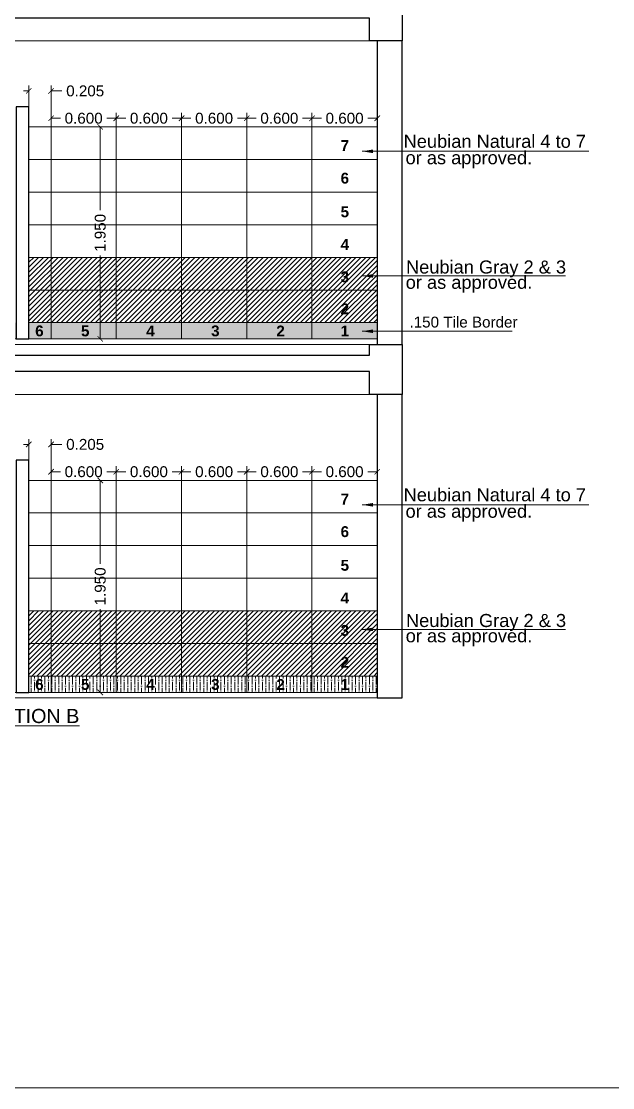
# Model space of a CAD drawing. Header units: millimetres. Extents: x 2733 to 5909, y 1038 to 2089.
# Drawn here: x 2772.19 to 2777.63, y 1038.23 to 1048.03 of the extents above; entities that cross this region are included whole.
import ezdxf

# ---------------------------------------------------------------- set-up
doc = ezdxf.new("R2010")
doc.units = ezdxf.units.MM
doc.header["$PDMODE"] = 35
doc.layers.get('0').update_dxf_attribs({"lineweight": 20})
doc.layers.get('Defpoints').update_dxf_attribs({"lineweight": 15})
for name, color, linetype, lineweight in [('beam', 43, 'Continuous', 20), ('DIM', 6, 'Continuous', 18), ('dim.1', 6, 'Continuous', 18), ('FLOOR FINISH', 10, 'Continuous', 15), ('Hatch', 43, 'Continuous', 13), ('rcc', 5, 'Continuous', 30), ('TEXT', 7, 'Continuous', 15), ('Text-1', 240, 'Continuous', 15), ('TILE HATCH-2', 123, 'Continuous', 9), ('Tiles', 91, 'Continuous', 9), ('Tiles-Text', 230, 'Continuous', 18), ('Wall', 7, 'Continuous', 30)]:
    doc.layers.add(name, color=color, linetype=linetype, lineweight=lineweight)
doc.styles.add('dim-stylus bt', font='arial.ttf')
doc.styles.add('L120', font='arial.ttf', dxfattribs={"height": 0.6})
doc.styles.add('Tabrej', font='arial.ttf')
doc.dimstyles.new('DIMEN', dxfattribs={"dimtxt": 0.3, "dimasz": 0.25, "dimexe": 0.18, "dimexo": 0.0625, "dimgap": 0.09, "dimtad": 0, "dimdec": 3, "dimzin": 0, "dimdsep": 46, "dimtxsty": 'Tabrej', "dimcen": 0, "dimclrd": 256, "dimclre": 256, "dimclrt": 7, "dimadec": 0, "dimazin": 0, "dimtfac": 1, "dimtdec": 3, "dimtofl": 0, "dimtmove": 0, "dimatfit": 1, "dimfxl": 0, "dimtolj": 1, "dimtzin": 0, "dimlwd": -1, "dimlwe": -1, "dimarcsym": 0})
doc.dimstyles.new('Tabrej', dxfattribs={"dimtxt": 4, "dimasz": 0.45, "dimexe": 0.18, "dimexo": 0.0625, "dimgap": 0.09, "dimtad": 0, "dimdec": 3, "dimzin": 0, "dimdsep": 46, "dimtxsty": 'Tabrej', "dimcen": 0, "dimclrd": 256, "dimclre": 256, "dimclrt": 7, "dimaunit": 1, "dimadec": 3, "dimazin": 0, "dimtfac": 1, "dimtdec": 3, "dimtofl": 0, "dimtmove": 0, "dimatfit": 3, "dimfxl": 0, "dimtolj": 1, "dimtzin": 0, "dimlwd": -1, "dimlwe": -1, "dimarcsym": 0})

# ---------------------------------------------------------------- blocks, each defined once
blk = doc.blocks.new('_ArchTick')
at = {"color": 0, "const_width": 0.15}
blk.add_lwpolyline([(-0.5, -0.5), (0.5, 0.5)], dxfattribs=at)
blk = doc.blocks.new('*D752')
at = {"layer": 'Defpoints', "color": 0, "lineweight": 15, "transparency": 16777216}
for p in [(2772.8079, 1047.0635), (2772.8336, 1045.1135), (2772.9189, 1045.1135)]:
    blk.add_point(p, dxfattribs=at)
at = {"layer": 'DIM', "transparency": 16777216}
for p, q in [((2772.8094, 1047.0635), (2772.9689, 1047.0635)), ((2772.9189, 1047.0635), (2772.9189, 1046.2973)), ((2772.9189, 1045.1135), (2772.9189, 1045.8796)), ((2772.8351, 1045.1135), (2772.9689, 1045.1135))]:
    blk.add_line(p, q, dxfattribs=at)
at = {"layer": 'DIM', "transparency": 16777216, "xscale": 0.05, "yscale": 0.05, "zscale": 0.05}
for p, rotation in [((2772.9189, 1047.0635), 90), ((2772.9189, 1045.1135), 270)]:
    blk.add_blockref('_ArchTick', p, dxfattribs=dict(at, rotation=rotation))
at = {"layer": 'DIM', "color": 7, "transparency": 16777216, "insert": (2772.9189, 1046.0885), "char_height": 0.1, "attachment_point": 5, "rotation": 90, "style": 'Tabrej'}
blk.add_mtext('\\A1;1.950', dxfattribs=at)
blk = doc.blocks.new('*D761')
at = {"layer": 'Defpoints', "color": 0, "lineweight": 15, "transparency": 16777216}
for p in [(2774.8664, 1047.0635), (2775.4664, 1047.1424), (2775.4664, 1047.0635)]:
    blk.add_point(p, dxfattribs=at)
at = {"layer": 'DIM', "transparency": 16777216}
for p, q in [((2774.8664, 1047.065), (2774.8664, 1047.1924)), ((2775.4664, 1047.065), (2775.4664, 1047.1924)), ((2774.8664, 1047.1424), (2774.9529, 1047.1424)), ((2775.4664, 1047.1424), (2775.38, 1047.1424))]:
    blk.add_line(p, q, dxfattribs=at)
at = {"layer": 'DIM', "transparency": 16777216, "xscale": 0.05, "yscale": 0.05, "zscale": 0.05, "rotation": 180}
blk.add_blockref('_ArchTick', (2774.8664, 1047.1424), dxfattribs=at)
at = {"layer": 'DIM', "transparency": 16777216, "xscale": 0.05, "yscale": 0.05, "zscale": 0.05}
blk.add_blockref('_ArchTick', (2775.4664, 1047.1424), dxfattribs=at)
at = {"layer": 'DIM', "color": 7, "transparency": 16777216, "insert": (2775.1664, 1047.1424), "char_height": 0.1, "attachment_point": 5, "style": 'Tabrej'}
blk.add_mtext('\\A1;0.600', dxfattribs=at)
blk = doc.blocks.new('*D751')
at = {"layer": 'Defpoints', "color": 0, "lineweight": 15, "transparency": 16777216}
for p in [(2774.2664, 1047.0635), (2774.8664, 1047.1424), (2774.8664, 1047.0635)]:
    blk.add_point(p, dxfattribs=at)
at = {"layer": 'DIM', "transparency": 16777216}
for p, q in [((2774.2664, 1047.065), (2774.2664, 1047.1924)), ((2774.8664, 1047.065), (2774.8664, 1047.1924)), ((2774.2664, 1047.1424), (2774.3529, 1047.1424)), ((2774.8664, 1047.1424), (2774.78, 1047.1424))]:
    blk.add_line(p, q, dxfattribs=at)
at = {"layer": 'DIM', "transparency": 16777216, "xscale": 0.05, "yscale": 0.05, "zscale": 0.05, "rotation": 180}
blk.add_blockref('_ArchTick', (2774.2664, 1047.1424), dxfattribs=at)
at = {"layer": 'DIM', "transparency": 16777216, "xscale": 0.05, "yscale": 0.05, "zscale": 0.05}
blk.add_blockref('_ArchTick', (2774.8664, 1047.1424), dxfattribs=at)
at = {"layer": 'DIM', "color": 7, "transparency": 16777216, "insert": (2774.5664, 1047.1424), "char_height": 0.1, "attachment_point": 5, "style": 'Tabrej'}
blk.add_mtext('\\A1;0.600', dxfattribs=at)
blk = doc.blocks.new('*D748')
at = {"layer": 'Defpoints', "color": 0, "lineweight": 15, "transparency": 16777216}
for p in [(2773.6664, 1047.0635), (2774.2664, 1047.1424), (2774.2664, 1047.0635)]:
    blk.add_point(p, dxfattribs=at)
at = {"layer": 'DIM', "transparency": 16777216}
for p, q in [((2773.6664, 1047.065), (2773.6664, 1047.1924)), ((2774.2664, 1047.065), (2774.2664, 1047.1924)), ((2773.6664, 1047.1424), (2773.7529, 1047.1424)), ((2774.2664, 1047.1424), (2774.18, 1047.1424))]:
    blk.add_line(p, q, dxfattribs=at)
at = {"layer": 'DIM', "transparency": 16777216, "xscale": 0.05, "yscale": 0.05, "zscale": 0.05, "rotation": 180}
blk.add_blockref('_ArchTick', (2773.6664, 1047.1424), dxfattribs=at)
at = {"layer": 'DIM', "transparency": 16777216, "xscale": 0.05, "yscale": 0.05, "zscale": 0.05}
blk.add_blockref('_ArchTick', (2774.2664, 1047.1424), dxfattribs=at)
at = {"layer": 'DIM', "color": 7, "transparency": 16777216, "insert": (2773.9664, 1047.1424), "char_height": 0.1, "attachment_point": 5, "style": 'Tabrej'}
blk.add_mtext('\\A1;0.600', dxfattribs=at)
blk = doc.blocks.new('*D749')
at = {"layer": 'Defpoints', "color": 0, "lineweight": 15, "transparency": 16777216}
for p in [(2773.0664, 1047.0635), (2773.6664, 1047.1424), (2773.6664, 1047.0635)]:
    blk.add_point(p, dxfattribs=at)
at = {"layer": 'DIM', "transparency": 16777216}
for p, q in [((2773.0664, 1047.065), (2773.0664, 1047.1924)), ((2773.6664, 1047.065), (2773.6664, 1047.1924)), ((2773.0664, 1047.1424), (2773.1529, 1047.1424)), ((2773.6664, 1047.1424), (2773.58, 1047.1424))]:
    blk.add_line(p, q, dxfattribs=at)
at = {"layer": 'DIM', "transparency": 16777216, "xscale": 0.05, "yscale": 0.05, "zscale": 0.05, "rotation": 180}
blk.add_blockref('_ArchTick', (2773.0664, 1047.1424), dxfattribs=at)
at = {"layer": 'DIM', "transparency": 16777216, "xscale": 0.05, "yscale": 0.05, "zscale": 0.05}
blk.add_blockref('_ArchTick', (2773.6664, 1047.1424), dxfattribs=at)
at = {"layer": 'DIM', "color": 7, "transparency": 16777216, "insert": (2773.3664, 1047.1424), "char_height": 0.1, "attachment_point": 5, "style": 'Tabrej'}
blk.add_mtext('\\A1;0.600', dxfattribs=at)
blk = doc.blocks.new('*D750')
at = {"layer": 'Defpoints', "color": 0, "lineweight": 15, "transparency": 16777216}
for p in [(2772.4664, 1047.0635), (2773.0664, 1047.1424), (2773.0664, 1047.0635)]:
    blk.add_point(p, dxfattribs=at)
at = {"layer": 'DIM', "transparency": 16777216}
for p, q in [((2772.4664, 1047.065), (2772.4664, 1047.1924)), ((2773.0664, 1047.065), (2773.0664, 1047.1924)), ((2772.4664, 1047.1424), (2772.5529, 1047.1424)), ((2773.0664, 1047.1424), (2772.98, 1047.1424))]:
    blk.add_line(p, q, dxfattribs=at)
at = {"layer": 'DIM', "transparency": 16777216, "xscale": 0.05, "yscale": 0.05, "zscale": 0.05, "rotation": 180}
blk.add_blockref('_ArchTick', (2772.4664, 1047.1424), dxfattribs=at)
at = {"layer": 'DIM', "transparency": 16777216, "xscale": 0.05, "yscale": 0.05, "zscale": 0.05}
blk.add_blockref('_ArchTick', (2773.0664, 1047.1424), dxfattribs=at)
at = {"layer": 'DIM', "color": 7, "transparency": 16777216, "insert": (2772.7664, 1047.1424), "char_height": 0.1, "attachment_point": 5, "style": 'Tabrej'}
blk.add_mtext('\\A1;0.600', dxfattribs=at)
blk = doc.blocks.new('*D762')
at = {"layer": 'Defpoints', "color": 0, "lineweight": 15, "transparency": 16777216}
for p in [(2772.4664, 1047.3935), (2772.2616, 1047.0635), (2772.4664, 1047.0635)]:
    blk.add_point(p, dxfattribs=at)
at = {"layer": 'DIM', "transparency": 16777216}
for p, q in [((2772.2616, 1047.3935), (2772.2116, 1047.3935)), ((2772.2616, 1047.065), (2772.2616, 1047.4435)), ((2772.4664, 1047.065), (2772.4664, 1047.4435)), ((2772.4664, 1047.3935), (2772.5664, 1047.3935))]:
    blk.add_line(p, q, dxfattribs=at)
at = {"layer": 'DIM', "transparency": 16777216, "xscale": 0.05, "yscale": 0.05, "zscale": 0.05}
blk.add_blockref('_ArchTick', (2772.2616, 1047.3935), dxfattribs=at)
at = {"layer": 'DIM', "transparency": 16777216, "xscale": 0.05, "yscale": 0.05, "zscale": 0.05, "rotation": 180}
blk.add_blockref('_ArchTick', (2772.4664, 1047.3935), dxfattribs=at)
at = {"layer": 'DIM', "color": 7, "transparency": 16777216, "insert": (2772.7805, 1047.3935), "char_height": 0.1, "attachment_point": 5, "style": 'Tabrej'}
blk.add_mtext('\\A1;0.205', dxfattribs=at)
blk = doc.blocks.new('*D765')
at = {"layer": 'Defpoints', "color": 0, "lineweight": 15, "transparency": 16777216}
for p in [(2772.8079, 1043.8135), (2772.8336, 1041.8635), (2772.9189, 1041.8635)]:
    blk.add_point(p, dxfattribs=at)
at = {"layer": 'DIM', "transparency": 16777216}
for p, q in [((2772.8094, 1043.8135), (2772.9689, 1043.8135)), ((2772.9189, 1043.8135), (2772.9189, 1043.0473)), ((2772.9189, 1041.8635), (2772.9189, 1042.6296)), ((2772.8351, 1041.8635), (2772.9689, 1041.8635))]:
    blk.add_line(p, q, dxfattribs=at)
at = {"layer": 'DIM', "transparency": 16777216, "xscale": 0.05, "yscale": 0.05, "zscale": 0.05}
for p, rotation in [((2772.9189, 1043.8135), 90), ((2772.9189, 1041.8635), 270)]:
    blk.add_blockref('_ArchTick', p, dxfattribs=dict(at, rotation=rotation))
at = {"layer": 'DIM', "color": 7, "transparency": 16777216, "insert": (2772.9189, 1042.8385), "char_height": 0.1, "attachment_point": 5, "rotation": 90, "style": 'Tabrej'}
blk.add_mtext('\\A1;1.950', dxfattribs=at)
blk = doc.blocks.new('*D772')
at = {"layer": 'Defpoints', "color": 0, "lineweight": 15, "transparency": 16777216}
for p in [(2775.4664, 1043.8924), (2774.8664, 1043.8135), (2775.4664, 1043.8135)]:
    blk.add_point(p, dxfattribs=at)
at = {"layer": 'DIM', "transparency": 16777216}
for p, q in [((2774.8664, 1043.815), (2774.8664, 1043.9424)), ((2775.4664, 1043.815), (2775.4664, 1043.9424)), ((2774.8664, 1043.8924), (2774.9529, 1043.8924)), ((2775.4664, 1043.8924), (2775.38, 1043.8924))]:
    blk.add_line(p, q, dxfattribs=at)
at = {"layer": 'DIM', "transparency": 16777216, "xscale": 0.05, "yscale": 0.05, "zscale": 0.05, "rotation": 180}
blk.add_blockref('_ArchTick', (2774.8664, 1043.8924), dxfattribs=at)
at = {"layer": 'DIM', "transparency": 16777216, "xscale": 0.05, "yscale": 0.05, "zscale": 0.05}
blk.add_blockref('_ArchTick', (2775.4664, 1043.8924), dxfattribs=at)
at = {"layer": 'DIM', "color": 7, "transparency": 16777216, "insert": (2775.1664, 1043.8924), "char_height": 0.1, "attachment_point": 5, "style": 'Tabrej'}
blk.add_mtext('\\A1;0.600', dxfattribs=at)
blk = doc.blocks.new('*D773')
at = {"layer": 'Defpoints', "color": 0, "lineweight": 15, "transparency": 16777216}
for p in [(2774.8664, 1043.8924), (2774.2664, 1043.8135), (2774.8664, 1043.8135)]:
    blk.add_point(p, dxfattribs=at)
at = {"layer": 'DIM', "transparency": 16777216}
for p, q in [((2774.2664, 1043.815), (2774.2664, 1043.9424)), ((2774.8664, 1043.815), (2774.8664, 1043.9424)), ((2774.2664, 1043.8924), (2774.3529, 1043.8924)), ((2774.8664, 1043.8924), (2774.78, 1043.8924))]:
    blk.add_line(p, q, dxfattribs=at)
at = {"layer": 'DIM', "transparency": 16777216, "xscale": 0.05, "yscale": 0.05, "zscale": 0.05, "rotation": 180}
blk.add_blockref('_ArchTick', (2774.2664, 1043.8924), dxfattribs=at)
at = {"layer": 'DIM', "transparency": 16777216, "xscale": 0.05, "yscale": 0.05, "zscale": 0.05}
blk.add_blockref('_ArchTick', (2774.8664, 1043.8924), dxfattribs=at)
at = {"layer": 'DIM', "color": 7, "transparency": 16777216, "insert": (2774.5664, 1043.8924), "char_height": 0.1, "attachment_point": 5, "style": 'Tabrej'}
blk.add_mtext('\\A1;0.600', dxfattribs=at)
blk = doc.blocks.new('*D774')
at = {"layer": 'Defpoints', "color": 0, "lineweight": 15, "transparency": 16777216}
for p in [(2774.2664, 1043.8924), (2773.6664, 1043.8135), (2774.2664, 1043.8135)]:
    blk.add_point(p, dxfattribs=at)
at = {"layer": 'DIM', "transparency": 16777216}
for p, q in [((2773.6664, 1043.815), (2773.6664, 1043.9424)), ((2774.2664, 1043.815), (2774.2664, 1043.9424)), ((2773.6664, 1043.8924), (2773.7529, 1043.8924)), ((2774.2664, 1043.8924), (2774.18, 1043.8924))]:
    blk.add_line(p, q, dxfattribs=at)
at = {"layer": 'DIM', "transparency": 16777216, "xscale": 0.05, "yscale": 0.05, "zscale": 0.05, "rotation": 180}
blk.add_blockref('_ArchTick', (2773.6664, 1043.8924), dxfattribs=at)
at = {"layer": 'DIM', "transparency": 16777216, "xscale": 0.05, "yscale": 0.05, "zscale": 0.05}
blk.add_blockref('_ArchTick', (2774.2664, 1043.8924), dxfattribs=at)
at = {"layer": 'DIM', "color": 7, "transparency": 16777216, "insert": (2773.9664, 1043.8924), "char_height": 0.1, "attachment_point": 5, "style": 'Tabrej'}
blk.add_mtext('\\A1;0.600', dxfattribs=at)
blk = doc.blocks.new('*D775')
at = {"layer": 'Defpoints', "color": 0, "lineweight": 15, "transparency": 16777216}
for p in [(2773.6664, 1043.8924), (2773.0664, 1043.8135), (2773.6664, 1043.8135)]:
    blk.add_point(p, dxfattribs=at)
at = {"layer": 'DIM', "transparency": 16777216}
for p, q in [((2773.0664, 1043.815), (2773.0664, 1043.9424)), ((2773.6664, 1043.815), (2773.6664, 1043.9424)), ((2773.0664, 1043.8924), (2773.1529, 1043.8924)), ((2773.6664, 1043.8924), (2773.58, 1043.8924))]:
    blk.add_line(p, q, dxfattribs=at)
at = {"layer": 'DIM', "transparency": 16777216, "xscale": 0.05, "yscale": 0.05, "zscale": 0.05, "rotation": 180}
blk.add_blockref('_ArchTick', (2773.0664, 1043.8924), dxfattribs=at)
at = {"layer": 'DIM', "transparency": 16777216, "xscale": 0.05, "yscale": 0.05, "zscale": 0.05}
blk.add_blockref('_ArchTick', (2773.6664, 1043.8924), dxfattribs=at)
at = {"layer": 'DIM', "color": 7, "transparency": 16777216, "insert": (2773.3664, 1043.8924), "char_height": 0.1, "attachment_point": 5, "style": 'Tabrej'}
blk.add_mtext('\\A1;0.600', dxfattribs=at)
blk = doc.blocks.new('*D776')
at = {"layer": 'Defpoints', "color": 0, "lineweight": 15, "transparency": 16777216}
for p in [(2773.0664, 1043.8924), (2772.4664, 1043.8135), (2773.0664, 1043.8135)]:
    blk.add_point(p, dxfattribs=at)
at = {"layer": 'DIM', "transparency": 16777216}
for p, q in [((2772.4664, 1043.815), (2772.4664, 1043.9424)), ((2773.0664, 1043.815), (2773.0664, 1043.9424)), ((2772.4664, 1043.8924), (2772.5529, 1043.8924)), ((2773.0664, 1043.8924), (2772.98, 1043.8924))]:
    blk.add_line(p, q, dxfattribs=at)
at = {"layer": 'DIM', "transparency": 16777216, "xscale": 0.05, "yscale": 0.05, "zscale": 0.05, "rotation": 180}
blk.add_blockref('_ArchTick', (2772.4664, 1043.8924), dxfattribs=at)
at = {"layer": 'DIM', "transparency": 16777216, "xscale": 0.05, "yscale": 0.05, "zscale": 0.05}
blk.add_blockref('_ArchTick', (2773.0664, 1043.8924), dxfattribs=at)
at = {"layer": 'DIM', "color": 7, "transparency": 16777216, "insert": (2772.7664, 1043.8924), "char_height": 0.1, "attachment_point": 5, "style": 'Tabrej'}
blk.add_mtext('\\A1;0.600', dxfattribs=at)
blk = doc.blocks.new('*D777')
at = {"layer": 'Defpoints', "color": 0, "lineweight": 15, "transparency": 16777216}
for p in [(2772.4664, 1044.1435), (2772.2616, 1043.8135), (2772.4664, 1043.8135)]:
    blk.add_point(p, dxfattribs=at)
at = {"layer": 'DIM', "transparency": 16777216}
for p, q in [((2772.2616, 1044.1435), (2772.2116, 1044.1435)), ((2772.2616, 1043.815), (2772.2616, 1044.1935)), ((2772.4664, 1043.815), (2772.4664, 1044.1935)), ((2772.4664, 1044.1435), (2772.5664, 1044.1435))]:
    blk.add_line(p, q, dxfattribs=at)
at = {"layer": 'DIM', "transparency": 16777216, "xscale": 0.05, "yscale": 0.05, "zscale": 0.05}
blk.add_blockref('_ArchTick', (2772.2616, 1044.1435), dxfattribs=at)
at = {"layer": 'DIM', "transparency": 16777216, "xscale": 0.05, "yscale": 0.05, "zscale": 0.05, "rotation": 180}
blk.add_blockref('_ArchTick', (2772.4664, 1044.1435), dxfattribs=at)
at = {"layer": 'DIM', "color": 7, "transparency": 16777216, "insert": (2772.7805, 1044.1435), "char_height": 0.1, "attachment_point": 5, "style": 'Tabrej'}
blk.add_mtext('\\A1;0.205', dxfattribs=at)

msp = doc.modelspace()

# ---------------------------------------------------------------- hatches: boundary and pattern name
at = {"layer": 'Hatch', "lineweight": 15}
h = msp.add_hatch(dxfattribs=at)
h.set_pattern_fill('ANSI36', color=256, scale=0.01, angle=45, style=0)
h.set_pattern_definition([(90, (-69.009512, 5.913153), (-0.03175, 0.0555625), [0.079375, -0.015875, 0, -0.015875])])
h.paths.add_polyline_path([(2775.4664, 1045.2635), (2774.8664, 1045.2635), (2774.8664, 1045.1135), (2775.4664, 1045.1135)])
h.paths.add_polyline_path([(2774.8664, 1045.2635), (2774.2664, 1045.2635), (2774.2664, 1045.1135), (2774.8664, 1045.1135)])
h.paths.add_polyline_path([(2774.2664, 1045.2635), (2773.6664, 1045.2635), (2773.6664, 1045.1135), (2774.2664, 1045.1135)])
h.paths.add_polyline_path([(2773.6664, 1045.2635), (2773.0664, 1045.2635), (2773.0664, 1045.1135), (2773.6664, 1045.1135)])
h.paths.add_polyline_path([(2773.0664, 1045.2635), (2772.4664, 1045.2635), (2772.4664, 1045.1135), (2773.0664, 1045.1135)])
h.paths.add_polyline_path([(2772.4664, 1045.2635), (2772.2616, 1045.2635), (2772.2616, 1045.1135), (2772.4664, 1045.1135)])
h.paths.add_polyline_path([(2772.1466, 1045.2635), (2771.5466, 1045.2635), (2771.5466, 1045.1135), (2772.1466, 1045.1135)])
h.paths.add_polyline_path([(2771.5466, 1045.2635), (2770.9466, 1045.2635), (2770.9466, 1045.1135), (2771.5466, 1045.1135)])
h.paths.add_polyline_path([(2770.9466, 1045.2635), (2770.3466, 1045.2635), (2770.3466, 1045.1135), (2770.9466, 1045.1135)])
h.paths.add_polyline_path([(2770.3466, 1045.2635), (2769.7466, 1045.2635), (2769.7466, 1045.1135), (2770.3466, 1045.1135)])
h.paths.add_polyline_path([(2769.7466, 1045.2635), (2769.1466, 1045.2635), (2769.1466, 1045.1135), (2769.7466, 1045.1135)])
h.paths.add_polyline_path([(2769.1466, 1045.2635), (2768.5466, 1045.2635), (2768.5466, 1045.1135), (2769.1466, 1045.1135)])
h.paths.add_polyline_path([(2768.5466, 1045.2635), (2767.9466, 1045.2635), (2767.9466, 1045.1135), (2768.5466, 1045.1135)])
h.paths.add_polyline_path([(2767.9466, 1045.2635), (2767.4715, 1045.2635), (2767.4715, 1045.1135), (2767.9466, 1045.1135)])
h.paths.add_polyline_path([(2775.1105, 1045.0818), (2775.2382, 1045.0818), (2775.2382, 1045.2878), (2775.1105, 1045.2878)], flags=9)
h.paths.add_polyline_path([(2774.5153, 1045.0819), (2774.643, 1045.0819), (2774.643, 1045.2879), (2774.5153, 1045.2879)], flags=9)
h.paths.add_polyline_path([(2773.9139, 1045.0827), (2774.0416, 1045.0827), (2774.0416, 1045.2888), (2773.9139, 1045.2888)], flags=9)
h.paths.add_polyline_path([(2773.3172, 1045.0819), (2773.4449, 1045.0819), (2773.4449, 1045.2879), (2773.3172, 1045.2879)], flags=9)
h.paths.add_polyline_path([(2772.7159, 1045.0829), (2772.8436, 1045.0829), (2772.8436, 1045.289), (2772.7159, 1045.289)], flags=9)
h.paths.add_polyline_path([(2772.2949, 1045.0827), (2772.4226, 1045.0827), (2772.4226, 1045.2888), (2772.2949, 1045.2888)], flags=9)
h.paths.add_polyline_path([(2771.8163, 1045.0799), (2771.944, 1045.0799), (2771.944, 1045.286), (2771.8163, 1045.286)], flags=9)
h.paths.add_polyline_path([(2771.1772, 1045.0806), (2771.3049, 1045.0806), (2771.3049, 1045.2867), (2771.1772, 1045.2867)], flags=9)
h.paths.add_polyline_path([(2770.5941, 1045.0806), (2770.7218, 1045.0806), (2770.7218, 1045.2867), (2770.5941, 1045.2867)], flags=9)
h.paths.add_polyline_path([(2769.9469, 1045.0806), (2770.1523, 1045.0806), (2770.1523, 1045.2866), (2769.9469, 1045.2866)], flags=9)
h.paths.add_polyline_path([(2769.3727, 1045.0797), (2769.578, 1045.0797), (2769.578, 1045.2858), (2769.3727, 1045.2858)], flags=9)
h.paths.add_polyline_path([(2768.7259, 1045.0797), (2768.9313, 1045.0797), (2768.9313, 1045.2858), (2768.7259, 1045.2858)], flags=9)
h.paths.add_polyline_path([(2768.152, 1045.0806), (2768.3574, 1045.0806), (2768.3574, 1045.2866), (2768.152, 1045.2866)], flags=9)
h.paths.add_polyline_path([(2767.6097, 1045.0797), (2767.8151, 1045.0797), (2767.8151, 1045.2858), (2767.6097, 1045.2858)], flags=9)
h = msp.add_hatch(dxfattribs=at)
h.set_pattern_fill('ANSI36', color=256, scale=0.01, angle=45, style=0)
h.set_pattern_definition([(90, (1e-11, -9.75), (-0.03175, 0.0555625), [0.079375, -0.015875, 0, -0.015875])])
h.paths.add_polyline_path([(2774.8664, 1041.8635), (2775.4665, 1041.8635), (2775.4665, 1042.0135), (2774.8664, 1042.0135)])
h.paths.add_polyline_path([(2774.8664, 1042.0135), (2774.2664, 1042.0135), (2774.2664, 1041.8635), (2774.8664, 1041.8635)])
h.paths.add_polyline_path([(2773.6664, 1042.0135), (2773.6664, 1041.8635), (2774.2664, 1041.8635), (2774.2664, 1042.0135)])
h.paths.add_polyline_path([(2773.6664, 1042.0135), (2773.0664, 1042.0135), (2773.0664, 1041.8635), (2773.6664, 1041.8635)])
h.paths.add_polyline_path([(2772.4664, 1042.0135), (2772.4664, 1041.8635), (2773.0664, 1041.8635), (2773.0664, 1042.0135)])
h.paths.add_polyline_path([(2772.4664, 1042.0135), (2772.2616, 1042.0135), (2772.2616, 1041.8635), (2772.4664, 1041.8635)])
h.paths.add_polyline_path([(2775.1105, 1041.8318), (2775.2382, 1041.8318), (2775.2382, 1042.0378), (2775.1105, 1042.0378)], flags=9)
h.paths.add_polyline_path([(2774.5153, 1041.8319), (2774.643, 1041.8319), (2774.643, 1042.0379), (2774.5153, 1042.0379)], flags=9)
h.paths.add_polyline_path([(2773.9139, 1041.8327), (2774.0416, 1041.8327), (2774.0416, 1042.0388), (2773.9139, 1042.0388)], flags=9)
h.paths.add_polyline_path([(2773.3172, 1041.8319), (2773.4449, 1041.8319), (2773.4449, 1042.0379), (2773.3172, 1042.0379)], flags=9)
h.paths.add_polyline_path([(2772.7159, 1041.8329), (2772.8436, 1041.8329), (2772.8436, 1042.039), (2772.7159, 1042.039)], flags=9)
h.paths.add_polyline_path([(2772.2949, 1041.8327), (2772.4226, 1041.8327), (2772.4226, 1042.0388), (2772.2949, 1042.0388)], flags=9)
at = {"layer": 'TILE HATCH-2'}
h = msp.add_hatch(dxfattribs=at)
h.set_pattern_fill('ANSI31', color=256, scale=0.01, style=0)
h.set_pattern_definition([(45, (7e-12, -6.5), (-0.0224506403, 0.0224506403), [])])
h.paths.add_polyline_path([(2775.4665, 1045.5635), (2774.8664, 1045.5635), (2774.8664, 1045.2635), (2775.4665, 1045.2635)])
h.paths.add_polyline_path([(2775.4665, 1045.8635), (2774.8664, 1045.8635), (2774.8664, 1045.5635), (2775.4665, 1045.5635)])
h.paths.add_polyline_path([(2774.8664, 1045.8635), (2774.2664, 1045.8635), (2774.2664, 1045.5635), (2774.8664, 1045.5635)])
h.paths.add_polyline_path([(2774.8664, 1045.5635), (2774.2664, 1045.5635), (2774.2664, 1045.2635), (2774.8664, 1045.2635)])
h.paths.add_polyline_path([(2774.2664, 1045.5635), (2773.6664, 1045.5635), (2773.6664, 1045.2635), (2774.2664, 1045.2635)])
h.paths.add_polyline_path([(2774.2664, 1045.8635), (2773.6664, 1045.8635), (2773.6664, 1045.5635), (2774.2664, 1045.5635)])
h.paths.add_polyline_path([(2773.6664, 1045.8635), (2773.0664, 1045.8635), (2773.0664, 1045.5635), (2773.6664, 1045.5635)])
h.paths.add_polyline_path([(2773.6664, 1045.5635), (2773.0664, 1045.5635), (2773.0664, 1045.2635), (2773.6664, 1045.2635)])
h.paths.add_polyline_path([(2773.0664, 1045.5635), (2772.4664, 1045.5635), (2772.4664, 1045.2635), (2773.0664, 1045.2635)])
h.paths.add_polyline_path([(2773.0664, 1045.8635), (2772.4664, 1045.8635), (2772.4664, 1045.5635), (2773.0664, 1045.5635)])
h.paths.add_polyline_path([(2772.4664, 1045.8635), (2772.2616, 1045.8635), (2772.2616, 1045.5635), (2772.4664, 1045.5635)])
h.paths.add_polyline_path([(2772.4664, 1045.5635), (2772.2616, 1045.5635), (2772.2616, 1045.2635), (2772.4664, 1045.2635)])
h.paths.add_polyline_path([(2775.1064, 1045.2856), (2775.2341, 1045.2856), (2775.2341, 1045.4917), (2775.1064, 1045.4917)], flags=24)
h.paths.add_polyline_path([(2775.105, 1045.5791), (2775.2327, 1045.5791), (2775.2327, 1045.7852), (2775.105, 1045.7852)], flags=24)
h = msp.add_hatch(dxfattribs=at)
h.set_pattern_fill('ANSI31', color=256, scale=0.01, style=0)
h.set_pattern_definition([(45, (1e-11, -9.75), (-0.0224506403, 0.0224506403), [])])
h.paths.add_polyline_path([(2775.4665, 1042.3135), (2774.8664, 1042.3135), (2774.8664, 1042.0135), (2775.4665, 1042.0135)])
h.paths.add_polyline_path([(2775.4665, 1042.6135), (2774.8664, 1042.6135), (2774.8664, 1042.3135), (2775.4665, 1042.3135)])
h.paths.add_polyline_path([(2774.8664, 1042.6135), (2774.2664, 1042.6135), (2774.2664, 1042.3135), (2774.8664, 1042.3135)])
h.paths.add_polyline_path([(2774.8664, 1042.3135), (2774.2664, 1042.3135), (2774.2664, 1042.0135), (2774.8664, 1042.0135)])
h.paths.add_polyline_path([(2774.2664, 1042.3135), (2773.6664, 1042.3135), (2773.6664, 1042.0135), (2774.2664, 1042.0135)])
h.paths.add_polyline_path([(2774.2664, 1042.6135), (2773.6664, 1042.6135), (2773.6664, 1042.3135), (2774.2664, 1042.3135)])
h.paths.add_polyline_path([(2773.6664, 1042.6135), (2773.0664, 1042.6135), (2773.0664, 1042.3135), (2773.6664, 1042.3135)])
h.paths.add_polyline_path([(2773.6664, 1042.3135), (2773.0664, 1042.3135), (2773.0664, 1042.0135), (2773.6664, 1042.0135)])
h.paths.add_polyline_path([(2773.0664, 1042.3135), (2772.4664, 1042.3135), (2772.4664, 1042.0135), (2773.0664, 1042.0135)])
h.paths.add_polyline_path([(2773.0664, 1042.6135), (2772.4664, 1042.6135), (2772.4664, 1042.3135), (2773.0664, 1042.3135)])
h.paths.add_polyline_path([(2772.4664, 1042.6135), (2772.2616, 1042.6135), (2772.2616, 1042.3135), (2772.4664, 1042.3135)])
h.paths.add_polyline_path([(2772.4664, 1042.3135), (2772.2616, 1042.3135), (2772.2616, 1042.0135), (2772.4664, 1042.0135)])
h.paths.add_polyline_path([(2775.1064, 1042.0356), (2775.2341, 1042.0356), (2775.2341, 1042.2417), (2775.1064, 1042.2417)], flags=24)
h.paths.add_polyline_path([(2775.105, 1042.3291), (2775.2327, 1042.3291), (2775.2327, 1042.5352), (2775.105, 1042.5352)], flags=24)

# ---------------------------------------------------------------- linework, layer by layer
at = {"lineweight": 15}
msp.add_lwpolyline([(2732.6018, 1070.8574), (2826.5916, 1070.8574), (2826.5916, 1038.2298), (2732.6018, 1038.2298)], close=True, dxfattribs=at)
at = {"layer": 'beam', "lineweight": 15}
for p, q in [((2767.5415, 1047.8535), (2775.3964, 1047.8535)), ((2767.5415, 1044.6035), (2775.3964, 1044.6035))]:
    msp.add_line(p, q, dxfattribs=at)
at = {"layer": 'FLOOR FINISH', "lineweight": 15}
for p, q in [((2767.4715, 1045.1135), (2775.4664, 1045.1135)), ((2767.4715, 1045.1135), (2775.4664, 1045.1135)), ((2767.5365, 1045.0635), (2775.3964, 1045.0635)), ((2767.5365, 1045.0635), (2775.3964, 1045.0635)), ((2767.4714, 1041.8135), (2775.4665, 1041.8135)), ((2767.4715, 1041.8635), (2775.4664, 1041.8635)), ((2767.4715, 1041.8635), (2775.4664, 1041.8635)), ((2767.5365, 1041.8135), (2775.4665, 1041.8135))]:
    msp.add_line(p, q, dxfattribs=at)
at = {"layer": 'rcc'}
for points in [[(2775.6964, 1047.8535), (2775.3964, 1047.8535), (2775.3964, 1048.0635), (2767.5415, 1048.0635), (2767.5415, 1047.8535), (2766.7515, 1047.8535), (2766.7515, 1047.8935), (2766.7115, 1047.8935), (2766.7115, 1047.8535), (2766.6415, 1047.8535), (2766.6415, 1047.9285), (2767.2415, 1047.9535), (2767.2415, 1048.3135), (2767.5415, 1048.3135), (2767.5415, 1048.2135), (2775.3964, 1048.2135), (2775.3964, 1048.3135), (2775.6964, 1048.3135)], [(2775.6964, 1044.6035), (2775.3964, 1044.6035), (2775.3964, 1044.8135), (2767.5415, 1044.8135), (2767.5415, 1044.6035), (2766.7515, 1044.6035), (2766.7515, 1044.6435), (2766.7115, 1044.6435), (2766.7115, 1044.6035), (2766.6415, 1044.6035), (2766.6415, 1044.6785), (2767.2415, 1044.7035), (2767.2415, 1045.0635), (2767.5415, 1045.0635), (2767.5415, 1044.9635), (2775.3964, 1044.9635), (2775.3964, 1045.0635), (2775.6964, 1045.0635)], [(2775.6964, 1044.6035), (2775.3964, 1044.6035), (2775.3964, 1044.8135), (2767.5415, 1044.8135), (2767.5415, 1044.6035), (2766.7515, 1044.6035), (2766.7515, 1044.6435), (2766.7115, 1044.6435), (2766.7115, 1044.6035), (2766.6415, 1044.6035), (2766.6415, 1044.6785), (2767.2415, 1044.7035), (2767.2415, 1045.0635), (2767.5415, 1045.0635), (2767.5415, 1044.9635), (2775.3964, 1044.9635), (2775.3964, 1045.0635), (2775.6964, 1045.0635)]]:
    msp.add_lwpolyline(points, close=True, dxfattribs=at)
at = {"layer": 'Tiles', "lineweight": 15}
for p, q in [((2772.2616, 1047.0635), (2775.4664, 1047.0635)), ((2772.4664, 1045.1135), (2772.4664, 1047.0635)), ((2773.0664, 1045.1135), (2773.0664, 1047.0635)), ((2773.6664, 1045.1135), (2773.6664, 1047.0635)), ((2774.2664, 1045.1135), (2774.2664, 1047.0635)), ((2774.8664, 1045.1135), (2774.8664, 1047.0635)), ((2772.2616, 1046.7635), (2775.4664, 1046.7635)), ((2772.2616, 1046.4635), (2775.4664, 1046.4635)), ((2772.2616, 1046.1635), (2775.4664, 1046.1635)), ((2772.2616, 1045.8635), (2775.4664, 1045.8635)), ((2772.2616, 1045.5635), (2775.4664, 1045.5635)), ((2772.2616, 1045.5635), (2775.4664, 1045.5635)), ((2772.2616, 1045.2635), (2775.4664, 1045.2635)), ((2772.2616, 1045.2635), (2775.4664, 1045.2635)), ((2772.2616, 1043.8135), (2775.4665, 1043.8135)), ((2772.4664, 1041.8635), (2772.4664, 1043.8135)), ((2773.0664, 1041.8635), (2773.0664, 1043.8135)), ((2773.6664, 1041.8635), (2773.6664, 1043.8135)), ((2774.2664, 1041.8635), (2774.2664, 1043.8135)), ((2774.8664, 1041.8635), (2774.8664, 1043.8135)), ((2772.2616, 1043.5135), (2775.4665, 1043.5135)), ((2772.2616, 1043.2135), (2775.4665, 1043.2135)), ((2772.2616, 1042.9135), (2775.4665, 1042.9135)), ((2772.2616, 1042.6135), (2775.4664, 1042.6135)), ((2772.2616, 1042.3135), (2775.4664, 1042.3135)), ((2772.2616, 1042.3135), (2775.4664, 1042.3135)), ((2772.2616, 1042.0135), (2775.4664, 1042.0135)), ((2772.2616, 1042.0135), (2775.4664, 1042.0135))]:
    msp.add_line(p, q, dxfattribs=at)
at = {"layer": 'Wall'}
for points in [[(2775.4665, 1045.0635), (2775.6964, 1045.0635), (2775.6964, 1047.8535), (2775.4665, 1047.8535)], [(2772.1466, 1047.2485), (2772.1466, 1045.1135), (2772.2616, 1045.1135), (2772.2616, 1047.2485)], [(2775.4665, 1041.8135), (2775.6964, 1041.8135), (2775.6964, 1044.6035), (2775.4665, 1044.6035)], [(2772.1466, 1043.9985), (2772.1466, 1041.8635), (2772.2616, 1041.8635), (2772.2616, 1043.9985)]]:
    msp.add_lwpolyline(points, close=True, dxfattribs=at)

# ---------------------------------------------------------------- texts
at = {"layer": 'TEXT', "insert": (2776.7569, 1045.3187), "char_height": 0.1, "width": 1.137347, "attachment_point": 3, "style": 'L120'}
msp.add_mtext('{\\fArial|b0|i0|c0|p34; .150 Tile Border}', dxfattribs=at)
msp.add_mtext('{\\fArial|b0|i0|c0|p34; .150 Tile Border}', dxfattribs=at)
at = {"layer": 'TEXT', "insert": (2770.6864, 1041.712), "char_height": 0.13, "attachment_point": 1, "style": 'Tabrej'}
msp.add_mtext_dynamic_manual_height_columns('\\pi0.84976;{\\LELEVATION B}', width=2.866415, gutter_width=24, heights=[0], dxfattribs=at)
at = {"layer": 'Text-1', "linetype": 'Continuous', "style": 'dim-stylus bt'}
for s, p in [('        Neubian Natural 4 to 7', (2775.3369, 1046.8709)), ('or as approved.', (2775.727, 1046.7198)), ('     Neubian Gray 2 & 3', (2775.4985, 1045.7149)), ('or as approved.', (2775.7284, 1045.5744)), ('or as approved.', (2775.7284, 1045.5744)), ('        Neubian Natural 4 to 7', (2775.3369, 1043.6209)), ('or as approved.', (2775.727, 1043.4698)), ('     Neubian Gray 2 & 3', (2775.4985, 1042.4649)), ('or as approved.', (2775.7284, 1042.3244)), ('or as approved.', (2775.7284, 1042.3244))]:
    msp.add_text(s, height=0.12, dxfattribs=at).set_placement(p)
at = {"layer": 'Tiles-Text', "char_height": 0.1, "width": 0.096954, "attachment_point": 5, "style": 'dim-stylus bt'}
for s, insert in [('{\\fArial|b1|i0|c0|p34;7}', (2775.1685, 1046.8912)), ('{\\fArial|b1|i0|c0|p34;6}', (2775.1685, 1046.5912)), ('{\\fArial|b1|i0|c0|p34;5}', (2775.1685, 1046.2817)), ('{\\fArial|b1|i0|c0|p34;4}', (2775.1685, 1045.9818)), ('{\\fArial|b1|i0|c0|p34;3}', (2775.1685, 1045.6831)), ('{\\fArial|b1|i0|c0|p34;3}', (2775.1685, 1045.6831)), ('{\\fArial|b1|i0|c0|p34;2}', (2775.1685, 1045.3905)), ('{\\fArial|b1|i0|c0|p34;2}', (2775.1685, 1045.3905)), ('{\\fArial|b1|i0|c0|p34;6}', (2772.3592, 1045.1867)), ('{\\fArial|b1|i0|c0|p34;6}', (2772.3592, 1045.1867)), ('{\\fArial|b1|i0|c0|p34;5}', (2772.7807, 1045.1867)), ('{\\fArial|b1|i0|c0|p34;5}', (2772.7807, 1045.1867)), ('{\\fArial|b1|i0|c0|p34;4}', (2773.3807, 1045.1867)), ('{\\fArial|b1|i0|c0|p34;4}', (2773.3807, 1045.1867)), ('{\\fArial|b1|i0|c0|p34;3}', (2773.9774, 1045.1867)), ('{\\fArial|b1|i0|c0|p34;3}', (2773.9774, 1045.1867)), ('{\\fArial|b1|i0|c0|p34;2}', (2774.5774, 1045.1867)), ('{\\fArial|b1|i0|c0|p34;2}', (2774.5774, 1045.1867)), ('{\\fArial|b1|i0|c0|p34;1}', (2775.1685, 1045.1866)), ('{\\fArial|b1|i0|c0|p34;1}', (2775.1685, 1045.1866)), ('{\\fArial|b1|i0|c0|p34;7}', (2775.1685, 1043.6412)), ('{\\fArial|b1|i0|c0|p34;6}', (2775.1685, 1043.3412)), ('{\\fArial|b1|i0|c0|p34;5}', (2775.1685, 1043.0317)), ('{\\fArial|b1|i0|c0|p34;4}', (2775.1685, 1042.7318)), ('{\\fArial|b1|i0|c0|p34;3}', (2775.1685, 1042.4331)), ('{\\fArial|b1|i0|c0|p34;3}', (2775.1685, 1042.4331)), ('{\\fArial|b1|i0|c0|p34;2}', (2775.1685, 1042.1405)), ('{\\fArial|b1|i0|c0|p34;2}', (2775.1685, 1042.1405)), ('{\\fArial|b1|i0|c0|p34;6}', (2772.3592, 1041.9367)), ('{\\fArial|b1|i0|c0|p34;6}', (2772.3592, 1041.9367)), ('{\\fArial|b1|i0|c0|p34;5}', (2772.7807, 1041.9367)), ('{\\fArial|b1|i0|c0|p34;5}', (2772.7807, 1041.9367)), ('{\\fArial|b1|i0|c0|p34;4}', (2773.3807, 1041.9367)), ('{\\fArial|b1|i0|c0|p34;4}', (2773.3807, 1041.9367)), ('{\\fArial|b1|i0|c0|p34;3}', (2773.9774, 1041.9367)), ('{\\fArial|b1|i0|c0|p34;3}', (2773.9774, 1041.9367)), ('{\\fArial|b1|i0|c0|p34;2}', (2774.5774, 1041.9367)), ('{\\fArial|b1|i0|c0|p34;2}', (2774.5774, 1041.9367)), ('{\\fArial|b1|i0|c0|p34;1}', (2775.1685, 1041.9366)), ('{\\fArial|b1|i0|c0|p34;1}', (2775.1685, 1041.9366))]:
    msp.add_mtext(s, dxfattribs=dict(at, insert=insert))

# ---------------------------------------------------------------- dimensions: what is measured, and where the dimension line sits
at = {"layer": 'DIM'}
for base, p1, p2, picture, middle in [((2772.4664, 1047.3935), (2772.2616, 1047.0635), (2772.4664, 1047.0635), '*D762', (2772.7805, 1047.3935)), ((2773.0664, 1047.1424), (2772.4664, 1047.0635), (2773.0664, 1047.0635), '*D750', (2772.7664, 1047.1424)), ((2773.6664, 1047.1424), (2773.0664, 1047.0635), (2773.6664, 1047.0635), '*D749', (2773.3664, 1047.1424)), ((2774.2664, 1047.1424), (2773.6664, 1047.0635), (2774.2664, 1047.0635), '*D748', (2773.9664, 1047.1424)), ((2774.8664, 1047.1424), (2774.2664, 1047.0635), (2774.8664, 1047.0635), '*D751', (2774.5664, 1047.1424)), ((2775.4664, 1047.1424), (2774.8664, 1047.0635), (2775.4664, 1047.0635), '*D761', (2775.1664, 1047.1424)), ((2772.4664, 1044.1435), (2772.2616, 1043.8135), (2772.4664, 1043.8135), '*D777', (2772.7805, 1044.1435)), ((2773.0664, 1043.8924), (2772.4664, 1043.8135), (2773.0664, 1043.8135), '*D776', (2772.7664, 1043.8924)), ((2773.6664, 1043.8924), (2773.0664, 1043.8135), (2773.6664, 1043.8135), '*D775', (2773.3664, 1043.8924)), ((2774.2664, 1043.8924), (2773.6664, 1043.8135), (2774.2664, 1043.8135), '*D774', (2773.9664, 1043.8924)), ((2774.8664, 1043.8924), (2774.2664, 1043.8135), (2774.8664, 1043.8135), '*D773', (2774.5664, 1043.8924)), ((2775.4664, 1043.8924), (2774.8664, 1043.8135), (2775.4664, 1043.8135), '*D772', (2775.1664, 1043.8924))]:
    dim = msp.add_linear_dim(base=base, p1=p1, p2=p2, dimstyle='DIMEN', override={"dimscale": 0.5, "dimtxt": 0.2, "dimasz": 0.1, "dimexe": 0.1, "dimexo": 0.003, "dimblk1": 'ArchTick', "dimblk2": 'ArchTick', "dimsah": 1}, dxfattribs=at)
    dim.commit()
    dim.dimension.update_dxf_attribs({"geometry": picture, "text_midpoint": middle})
for base, p1, p2, picture, middle in [((2772.9189, 1045.1135), (2772.8079, 1047.0635), (2772.8336, 1045.1135), '*D752', (2772.9189, 1046.0885)), ((2772.9189, 1041.8635), (2772.8079, 1043.8135), (2772.8336, 1041.8635), '*D765', (2772.9189, 1042.8385))]:
    dim = msp.add_linear_dim(base=base, p1=p1, p2=p2, angle=90, dimstyle='DIMEN', override={"dimscale": 0.5, "dimtxt": 0.2, "dimasz": 0.1, "dimexe": 0.1, "dimexo": 0.003, "dimblk1": 'ArchTick', "dimblk2": 'ArchTick', "dimsah": 1}, dxfattribs=at)
    dim.commit()
    dim.dimension.update_dxf_attribs({"geometry": picture, "text_midpoint": middle})

# ---------------------------------------------------------------- leaders
at = {"layer": 'dim.1', "ltscale": 0.02}
for points in [[(2775.3272, 1046.8386), (2777.4121, 1046.8386)], [(2775.3272, 1045.6932), (2777.1981, 1045.6932)], [(2775.3272, 1045.6932), (2777.1981, 1045.6932)], [(2775.3272, 1045.1842), (2776.7078, 1045.1842)], [(2775.3272, 1045.1842), (2776.7078, 1045.1842)], [(2775.3272, 1043.5886), (2777.4121, 1043.5886)], [(2775.3272, 1042.4432), (2777.1981, 1042.4432)], [(2775.3272, 1042.4432), (2777.1981, 1042.4432)]]:
    msp.add_leader(points, dimstyle='Tabrej', override={"dimasz": 0.1}, dxfattribs=at)

doc.saveas('drawing.dxf')
